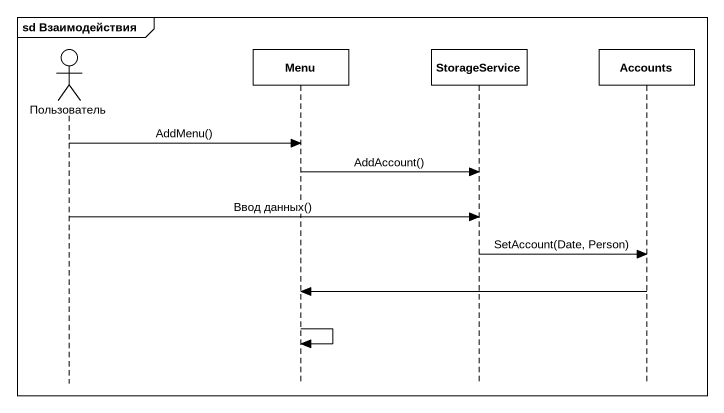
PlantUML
@startuml
mainframe sd Взаимодействия
hide footbox
actor Пользователь
participant Menu
participant StorageService
participant Accounts

Пользователь -> Menu : AddMenu()
Menu -> StorageService : AddAccount()
Пользователь -> StorageService : Ввод данных()
StorageService -> Accounts : SetAccount(Date, Person)
Accounts -> Menu
Menu -> Menu
@enduml
